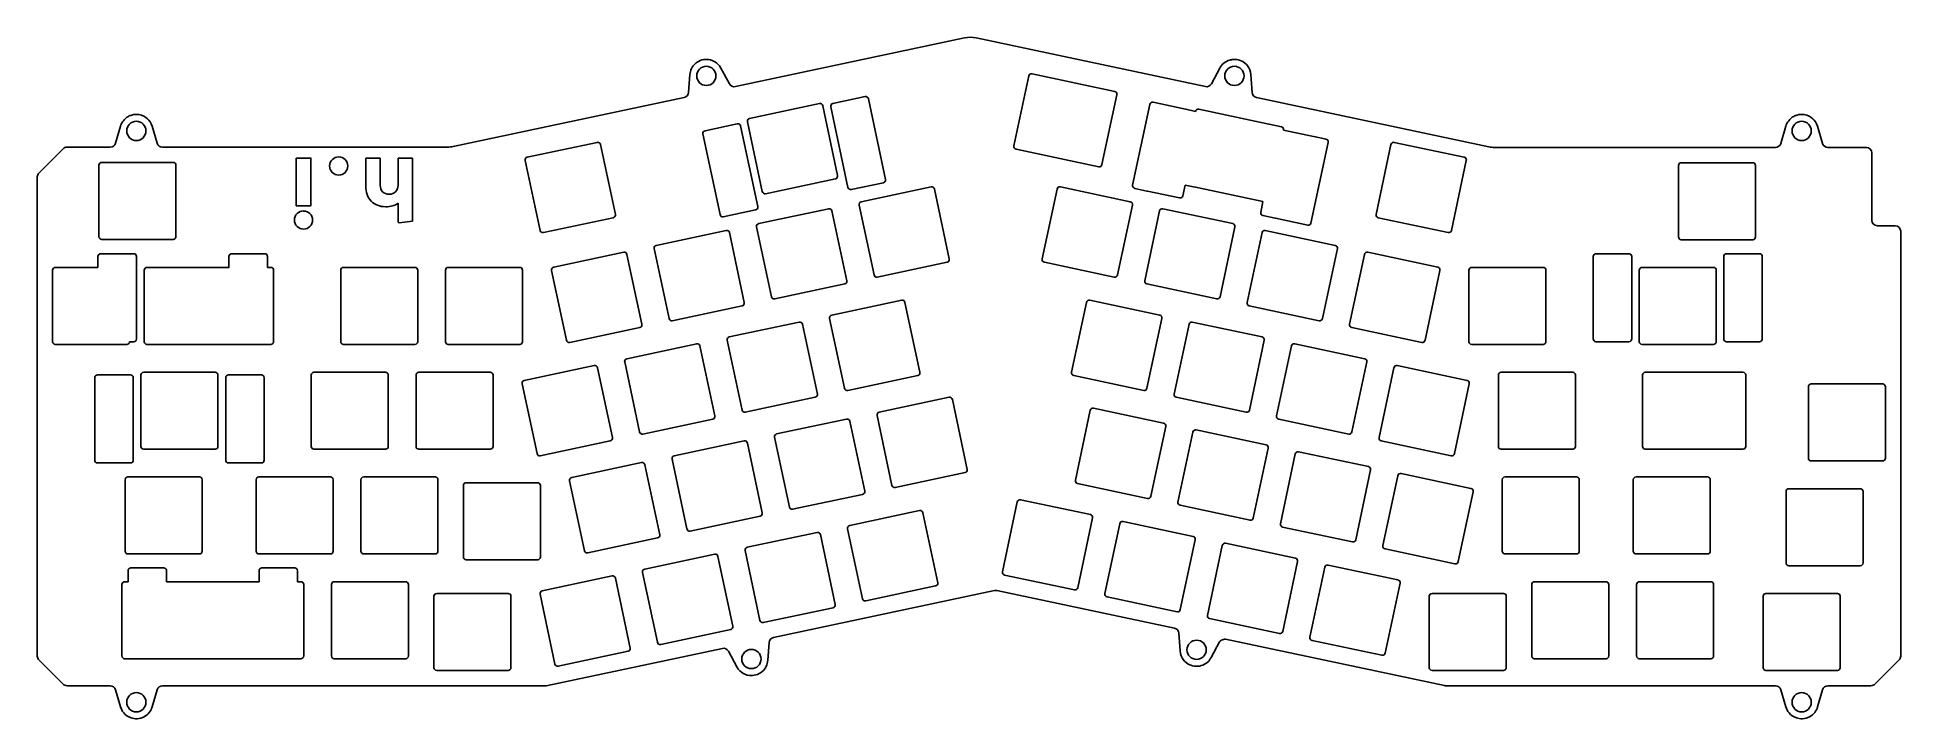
# Model space of a CAD drawing. Header units: millimetres. Extents: x -321 to 18, y -16 to 108.
import ezdxf

# ---------------------------------------------------------------- set-up
doc = ezdxf.new("R2010")
doc.units = ezdxf.units.MM
doc.layers.get('0').update_dxf_attribs({"linetype": 'CONTINUOUS'})

msp = doc.modelspace()

# ---------------------------------------------------------------- linework, layer by layer
for p, q in [((-152.18, 108.04), (-193.87, 99.18)), ((-108.41, 99.18), (-150.1, 108.04)), ((-194.96, 99.68), (-196.5, 102.55)), ((-105.78, 102.55), (-107.32, 99.68)), ((-202.14, 101.35), (-202.38, 98.11)), ((-99.9, 98.11), (-100.14, 101.35)), ((-203.17, 97.2), (-245.16, 88.28)), ((-121.64, 81.26), (-118.52, 95.93)), ((-117.92, 96.32), (-112.05, 95.07)), ((-111.99, 95.05), (-110.2, 94.67)), ((-109.6, 95.06), (-96.89, 92.36)), ((-56.89, 88.23), (-99.11, 97.2)), ((-305.66, 91.96), (-306.55, 88.89)), ((-299, 88.89), (-299.9, 91.96)), ((-110.2, 94.67), (-110.2, 94.67)), ((-96.82, 92.34), (-94.6, 91.86)), ((-2.88, 91.96), (-3.79, 88.84)), ((3.79, 88.84), (2.88, 91.96)), ((-307.51, 88.17), (-315.37, 88.17)), ((-246.2, 88.17), (-298.04, 88.17)), ((-94.21, 91.28), (-88.77, 90.12)), ((-86.1, 89.04), (-89.22, 74.36)), ((-88.71, 90.1), (-86.48, 89.63)), ((-4.75, 88.12), (-55.85, 88.12)), ((11.76, 88.12), (4.75, 88.12)), ((-316.08, 87.88), (-320.5, 83.46)), ((-261.08, 81.07), (-261.08, 86.18)), ((-261.08, 86.18), (-258.42, 86.18)), ((-258.42, 86.18), (-258.42, 81.26)), ((-255.19, 81.25), (-255.19, 86.18)), ((-255.19, 86.18), (-252.55, 86.18)), ((-252.55, 86.18), (-252.55, 74.71)), ((12.76, 74.87), (12.76, 87.12)), ((-320.79, 82.75), (-320.79, -4.37)), ((-255.19, 74.53), (-255.19, 77.96)), ((-119.03, 80.19), (-121.25, 80.67)), ((-113.09, 78.93), (-118.96, 80.17)), ((-112.08, 81.27), (-112.5, 79.31)), ((-110.29, 80.89), (-112.08, 81.27)), ((-97.94, 78.26), (-110.22, 80.87)), ((-98.35, 76.31), (-97.94, 78.26)), ((-272.38, 76.56), (-272.38, 76.55)), ((-257.4, 77.32), (-257.42, 77.33)), ((-252.55, 74.71), (-255.01, 74.4)), ((-95.75, 75.25), (-97.97, 75.72)), ((-89.81, 73.98), (-95.68, 75.23)), ((-255.01, 74.4), (-255.19, 74.53)), ((17.01, 73.87), (13.76, 73.87)), ((18.01, -4.37), (18.01, 72.87)), ((-309.75, 66.29), (-309.75, 68.29)), ((-309.25, 68.79), (-303.24, 68.79)), ((-302.75, 68.29), (-302.75, 53.29)), ((-318.01, 52.79), (-318.01, 65.79)), ((-317.51, 66.29), (-309.75, 66.29)), ((-304.51, 52.29), (-317.51, 52.29)), ((-303.25, 52.79), (-304.01, 52.79)), ((-186.93, -1), (-146.74, 7.54)), ((-146.32, 7.54), (-114.03, 0.68)), ((-228.24, -9.78), (-196.22, -2.98)), ((-187.96, -5.15), (-187.72, -1.9)), ((-113.24, -0.22), (-113, -3.46)), ((-107.37, -4.66), (-105.83, -1.8)), ((-104.74, -1.29), (-64.92, -9.76)), ((-320.5, -5.07), (-316.08, -9.49)), ((-195.13, -3.48), (-193.6, -6.34)), ((13.3, -9.49), (17.72, -5.07)), ((-315.37, -9.78), (-307.53, -9.78)), ((-298.03, -9.78), (-228.24, -9.78)), ((-64.71, -9.78), (-4.75, -9.78)), ((4.75, -9.78), (12.6, -9.78)), ((-306.57, -10.5), (-305.66, -13.62)), ((-299.9, -13.62), (-298.99, -10.5)), ((-3.79, -10.5), (-2.88, -13.62)), ((2.88, -13.62), (3.79, -10.5))]:
    msp.add_line(p, q)
for points in [[(-139.92, 101.5, 0.414214), (-140.52, 101.11), (-143.22, 88.4, 0.414214), (-142.83, 87.8), (-127.8, 84.61, 0.414214), (-127.21, 84.99), (-124.51, 97.71, 0.414214), (-124.89, 98.3)], [(-188.97, 80.09, 0.414214), (-188.37, 79.7), (-175.66, 82.4, 0.414214), (-175.27, 83), (-177.97, 95.71, 0.414214), (-178.57, 96.1), (-191.28, 93.4, 0.414214), (-191.67, 92.8)], [(-173.39, 80.84, 0.414619), (-172.8, 80.46), (-166.93, 81.7, 0.414214), (-166.55, 82.3), (-169.67, 96.97, 0.414214), (-170.26, 97.35), (-176.13, 96.11, 0.414214), (-176.51, 95.51)], [(-192.92, 92.03), (-189.8, 77.35, -0.414619), (-190.19, 76.76), (-196.06, 75.51, -0.414214), (-196.65, 75.9), (-199.77, 90.57, -0.414214), (-199.38, 91.16), (-193.52, 92.41, -0.414214)], [(-229.38, 73.03, 0.414214), (-228.78, 72.64), (-216.07, 75.34, 0.414214), (-215.68, 75.94), (-218.38, 88.65, 0.414214), (-218.98, 89.04), (-231.69, 86.34, 0.414214), (-232.08, 85.74)], [(-74.07, 89.04, 0.414214), (-74.67, 88.65), (-77.37, 75.94, 0.414214), (-76.98, 75.34), (-64.27, 72.64, 0.414214), (-63.67, 73.03), (-60.97, 85.74, 0.414214), (-61.36, 86.34)], [(-296.07, 71.39, 0.414214), (-295.57, 71.89), (-295.57, 84.89, 0.414214), (-296.07, 85.39), (-309.07, 85.39, 0.414214), (-309.57, 84.89), (-309.57, 71.89, 0.414214), (-309.07, 71.39)], [(-21.89, 85.34, 0.414214), (-22.39, 84.84), (-22.39, 71.84, 0.414214), (-21.89, 71.34), (-8.89, 71.34, 0.414214), (-8.39, 71.84), (-8.39, 84.84, 0.414214), (-8.89, 85.34)], [(-170.98, 78.23, 0.414214), (-171.37, 77.63), (-168.66, 64.92, 0.414214), (-168.07, 64.53), (-155.36, 67.24, 0.414214), (-154.97, 67.83), (-157.67, 80.55, 0.414214), (-158.27, 80.93)], [(-134.78, 80.93, 0.414214), (-135.38, 80.55), (-138.08, 67.83, 0.414214), (-137.69, 67.24), (-124.98, 64.53, 0.414214), (-124.39, 64.92), (-121.68, 77.63, 0.414214), (-122.07, 78.23)], [(-187.3, 60.96, 0.414214), (-186.71, 60.57), (-173.99, 63.28, 0.414214), (-173.6, 63.87), (-176.31, 76.58, 0.414214), (-176.9, 76.97), (-189.62, 74.27, 0.414214), (-190, 73.67)], [(-116.15, 76.97, 0.414214), (-116.74, 76.58), (-119.45, 63.87, 0.414214), (-119.06, 63.28), (-106.34, 60.57, 0.414214), (-105.75, 60.96), (-103.05, 73.67, 0.414214), (-103.43, 74.27)], [(-208.25, 70.31, 0.414214), (-208.63, 69.71), (-205.93, 57, 0.414214), (-205.34, 56.61), (-192.62, 59.32, 0.414214), (-192.24, 59.91), (-194.94, 72.62, 0.414214), (-195.53, 73.01)], [(-97.52, 73.01, 0.414214), (-98.11, 72.62), (-100.81, 59.91, 0.414214), (-100.43, 59.32), (-87.71, 56.61, 0.414214), (-87.12, 57), (-84.42, 69.71, 0.414214), (-84.8, 70.31)], [(-278.32, 52.29, 0.414214), (-277.82, 52.79), (-277.82, 65.79, 0.414214), (-278.32, 66.29), (-278.93, 66.29), (-278.93, 68.29, 0.414214), (-279.43, 68.79), (-285.44, 68.79, 0.414088), (-285.93, 68.29), (-285.93, 66.29), (-300.84, 66.29, 0.414214), (-301.34, 65.79), (-301.34, 52.79, 0.414214), (-300.84, 52.29)], [(-224.57, 53.04, 0.414214), (-223.97, 52.65), (-211.26, 55.35, 0.414214), (-210.87, 55.95), (-213.57, 68.66, 0.414214), (-214.17, 69.05), (-226.88, 66.35, 0.414214), (-227.27, 65.75)], [(-78.88, 69.05, 0.414214), (-79.48, 68.66), (-82.18, 55.95, 0.414214), (-81.79, 55.35), (-69.08, 52.65, 0.414214), (-68.48, 53.04), (-65.78, 65.75, 0.414214), (-66.17, 66.35)], [(-30.9, 68.29, 0.411934), (-31.39, 68.79), (-37.4, 68.79, 0.414214), (-37.9, 68.29), (-37.9, 53.29, 0.414214), (-37.4, 52.79), (-31.4, 52.79, 0.414214), (-30.9, 53.29)], [(-14.16, 53.29), (-14.16, 68.29, -0.411934), (-13.67, 68.79), (-7.66, 68.79, -0.414214), (-7.16, 68.29), (-7.16, 53.29, -0.414214), (-7.66, 52.79), (-13.66, 52.79, -0.414214)], [(-265.12, 66.29, 0.414214), (-265.62, 65.79), (-265.62, 52.79, 0.414214), (-265.12, 52.29), (-252.12, 52.29, 0.414214), (-251.62, 52.79), (-251.62, 65.79, 0.414214), (-252.12, 66.29)], [(-246.57, 52.79, 0.414214), (-246.07, 52.29), (-233.07, 52.29, 0.414214), (-232.57, 52.79), (-232.57, 65.79, 0.414214), (-233.07, 66.29), (-246.07, 66.29, 0.414214), (-246.57, 65.79)], [(-59.99, 66.29, 0.414214), (-60.49, 65.79), (-60.49, 52.79, 0.414214), (-59.99, 52.29), (-46.99, 52.29, 0.414214), (-46.49, 52.79), (-46.49, 65.79, 0.414214), (-46.99, 66.29)], [(-16.03, 52.29, 0.414214), (-15.53, 52.79), (-15.53, 65.79, 0.414214), (-16.03, 66.29), (-29.03, 66.29, 0.414214), (-29.53, 65.79), (-29.53, 52.79, 0.414214), (-29.03, 52.29)], [(-176.34, 57.62, 0.414214), (-176.73, 57.02), (-174.02, 44.31, 0.414214), (-173.43, 43.92), (-160.72, 46.63, 0.414214), (-160.33, 47.22), (-163.03, 59.94, 0.414214), (-163.63, 60.32)], [(-129.43, 60.32, 0.414214), (-130.03, 59.94), (-132.73, 47.22, 0.414214), (-132.34, 46.63), (-119.63, 43.92, 0.414214), (-119.04, 44.31), (-116.33, 57.02, 0.414214), (-116.72, 57.62)], [(-194.98, 53.66, 0.414214), (-195.36, 53.06), (-192.66, 40.35, 0.414214), (-192.07, 39.96), (-179.35, 42.67, 0.414214), (-178.96, 43.26), (-181.67, 55.97, 0.414214), (-182.26, 56.36)], [(-110.8, 56.36, 0.414214), (-111.39, 55.97), (-114.1, 43.26, 0.414214), (-113.71, 42.67), (-100.99, 39.96, 0.414214), (-100.4, 40.35), (-97.7, 53.06, 0.414214), (-98.08, 53.66)], [(-211.29, 36.39, 0.414214), (-210.7, 36), (-197.98, 38.71, 0.414214), (-197.6, 39.3), (-200.3, 52.01, 0.414214), (-200.89, 52.4), (-213.61, 49.7, 0.414214), (-213.99, 49.1)], [(-92.17, 52.4, 0.414214), (-92.76, 52.01), (-95.46, 39.3, 0.414214), (-95.08, 38.71), (-82.36, 36, 0.414214), (-81.77, 36.39), (-79.07, 49.1, 0.414214), (-79.45, 49.7)], [(-218.93, 48.05, 0.414214), (-219.53, 48.44), (-232.24, 45.74, 0.414214), (-232.63, 45.14), (-229.93, 32.43, 0.414214), (-229.33, 32.04), (-216.62, 34.74, 0.414214), (-216.23, 35.34)], [(-73.53, 48.44, 0.414214), (-74.13, 48.05), (-76.83, 35.34, 0.414214), (-76.44, 34.74), (-63.73, 32.04, 0.414214), (-63.13, 32.43), (-60.43, 45.14, 0.414214), (-60.82, 45.74)], [(-303.34, 46.24), (-303.34, 31.24, -0.414249), (-303.84, 30.74), (-309.84, 30.74, -0.414214), (-310.34, 31.24), (-310.34, 46.24, -0.414214), (-309.84, 46.74), (-303.84, 46.74, -0.414214)], [(-301.94, 33.74, 0.414214), (-301.44, 33.24), (-288.44, 33.24, 0.414214), (-287.94, 33.74), (-287.94, 46.74, 0.414214), (-288.44, 47.24), (-301.44, 47.24, 0.414214), (-301.94, 46.74)], [(-286.53, 31.24, 0.414249), (-286.03, 30.74), (-280.03, 30.74, 0.414214), (-279.53, 31.24), (-279.53, 46.24, 0.414214), (-280.03, 46.74), (-286.03, 46.74, 0.414214), (-286.53, 46.24)], [(-256.98, 46.74, 0.414214), (-257.48, 47.24), (-270.48, 47.24, 0.414214), (-270.98, 46.74), (-270.98, 33.74, 0.414214), (-270.48, 33.24), (-257.48, 33.24, 0.414214), (-256.98, 33.74)], [(-251.43, 47.24, 0.414214), (-251.93, 46.74), (-251.93, 33.74, 0.414214), (-251.43, 33.24), (-238.43, 33.24, 0.414214), (-237.93, 33.74), (-237.93, 46.74, 0.414214), (-238.43, 47.24)], [(-54.63, 47.24, 0.414214), (-55.13, 46.74), (-55.13, 33.74, 0.414214), (-54.63, 33.24), (-41.63, 33.24, 0.414214), (-41.13, 33.74), (-41.13, 46.74, 0.414214), (-41.63, 47.24)], [(-28.43, 47.24, 0.414214), (-28.93, 46.74), (-28.93, 33.74, 0.414214), (-28.43, 33.24), (-10.67, 33.24, 0.414214), (-10.17, 33.74), (-10.17, 46.74, 0.414214), (-10.67, 47.24)], [(1.73, 45.1, 0.414214), (1.23, 44.6), (1.23, 31.6, 0.414214), (1.73, 31.1), (14.73, 31.1, 0.414214), (15.23, 31.6), (15.23, 44.6, 0.414214), (14.73, 45.1)], [(-165.4, 26.66, 0.414214), (-164.81, 26.27), (-152.1, 28.98, 0.414214), (-151.71, 29.57), (-154.41, 42.29, 0.414214), (-155.01, 42.67), (-167.72, 39.97, 0.414214), (-168.11, 39.37)], [(-128.73, 40.69, 0.414214), (-129.33, 40.31), (-132.03, 27.59, 0.414214), (-131.64, 27), (-118.93, 24.29, 0.414214), (-118.34, 24.68), (-115.63, 37.39, 0.414214), (-116.02, 37.99)], [(-170.73, 25.02, 0.414214), (-170.34, 25.61), (-173.05, 38.32, 0.414214), (-173.64, 38.71), (-186.36, 36.01, 0.414214), (-186.74, 35.41), (-184.04, 22.7, 0.414214), (-183.45, 22.31)], [(-204.99, 32.05, 0.414214), (-205.37, 31.45), (-202.67, 18.74, 0.414214), (-202.08, 18.35), (-189.36, 21.06, 0.414214), (-188.98, 21.65), (-191.68, 34.36, 0.414214), (-192.27, 34.75)], [(-110.1, 36.73, 0.414214), (-110.69, 36.34), (-113.4, 23.63, 0.414214), (-113.01, 23.04), (-100.29, 20.33, 0.414214), (-99.7, 20.72), (-97, 33.43, 0.414214), (-97.38, 34.03)], [(-223.62, 28.09, 0.414214), (-224.01, 27.49), (-221.31, 14.78, 0.414214), (-220.71, 14.39), (-208, 17.09, 0.414214), (-207.61, 17.69), (-210.31, 30.4, 0.414214), (-210.91, 30.79)], [(-91.47, 32.77, 0.414214), (-92.06, 32.38), (-94.76, 19.67, 0.414214), (-94.38, 19.08), (-81.66, 16.37, 0.414214), (-81.07, 16.76), (-78.37, 29.47, 0.414214), (-78.75, 30.07)], [(-304.81, 14.69, 0.414214), (-304.31, 14.19), (-291.31, 14.19, 0.414214), (-290.81, 14.69), (-290.81, 27.69, 0.414214), (-291.31, 28.19), (-304.31, 28.19, 0.414214), (-304.81, 27.69)], [(-280.49, 28.19, 0.414214), (-280.99, 27.69), (-280.99, 14.69, 0.414214), (-280.49, 14.19), (-267.49, 14.19, 0.414214), (-266.99, 14.69), (-266.99, 27.69, 0.414214), (-267.49, 28.19)], [(-248.44, 14.19, 0.414214), (-247.94, 14.69), (-247.94, 27.69, 0.414214), (-248.44, 28.19), (-261.44, 28.19, 0.414214), (-261.94, 27.69), (-261.94, 14.69, 0.414214), (-261.44, 14.19)], [(-242.81, 27.13, 0.414214), (-243.31, 26.63), (-243.31, 13.63, 0.414214), (-242.81, 13.13), (-229.81, 13.13, 0.414214), (-229.31, 13.63), (-229.31, 26.63, 0.414214), (-229.81, 27.13)], [(-72.83, 28.81, 0.414214), (-73.43, 28.42), (-76.13, 15.71, 0.414214), (-75.74, 15.11), (-63.03, 12.41, 0.414214), (-62.43, 12.8), (-59.73, 25.51, 0.414214), (-60.12, 26.11)], [(-53.93, 28.19, 0.414214), (-54.43, 27.69), (-54.43, 14.69, 0.414214), (-53.93, 14.19), (-40.93, 14.19, 0.414214), (-40.43, 14.69), (-40.43, 27.69, 0.414214), (-40.93, 28.19)], [(-30.12, 28.19, 0.414214), (-30.62, 27.69), (-30.62, 14.69, 0.414214), (-30.12, 14.19), (-17.12, 14.19, 0.414214), (-16.62, 14.69), (-16.62, 27.69, 0.414214), (-17.12, 28.19)], [(-142.01, 24.04, 0.414214), (-142.61, 23.66), (-145.31, 10.94, 0.414214), (-144.92, 10.35), (-132.21, 7.64, 0.414214), (-131.62, 8.03), (-128.91, 20.74, 0.414214), (-129.3, 21.34)], [(-2.34, 26.05, 0.414214), (-2.84, 25.55), (-2.84, 12.55, 0.414214), (-2.34, 12.05), (10.66, 12.05, 0.414214), (11.16, 12.55), (11.16, 25.55, 0.414214), (10.66, 26.05)], [(-159.77, 21.68, 0.414214), (-160.37, 22.06), (-173.08, 19.36, 0.414214), (-173.47, 18.76), (-170.76, 6.05, 0.414214), (-170.17, 5.66), (-157.46, 8.37, 0.414214), (-157.07, 8.96)], [(-191.72, 15.4, 0.414214), (-192.1, 14.8), (-189.4, 2.09, 0.414214), (-188.81, 1.7), (-176.09, 4.41, 0.414214), (-175.7, 5), (-178.41, 17.71, 0.414214), (-179, 18.1)], [(-123.38, 20.08, 0.414214), (-123.97, 19.69), (-126.68, 6.98, 0.414214), (-126.29, 6.39), (-113.57, 3.68, 0.414214), (-112.98, 4.07), (-110.28, 16.78, 0.414214), (-110.66, 17.38)], [(-208.03, -1.87, 0.414214), (-207.44, -2.26), (-194.72, 0.45, 0.414214), (-194.34, 1.04), (-197.04, 13.75, 0.414214), (-197.63, 14.14), (-210.35, 11.44, 0.414214), (-210.73, 10.84)], [(-108.04, 3.02, 0.414214), (-107.66, 2.43), (-94.94, -0.28, 0.414214), (-94.35, 0.11), (-91.65, 12.82, 0.414214), (-92.03, 13.42), (-104.75, 16.12, 0.414214), (-105.34, 15.73)], [(-305.4, -4.36, 0.414214), (-304.9, -4.86), (-272.85, -4.86, 0.414214), (-272.35, -4.36), (-272.35, 8.64, 0.414214), (-272.85, 9.14), (-273.47, 9.14), (-273.47, 11.14, 0.414214), (-273.97, 11.64), (-279.97, 11.64, 0.414177), (-280.47, 11.14), (-280.47, 9.14), (-297.28, 9.14), (-297.28, 11.14, 0.414177), (-297.78, 11.64), (-303.78, 11.64, 0.414214), (-304.28, 11.14), (-304.28, 9.14), (-304.9, 9.14, 0.414214), (-305.4, 8.64)], [(-226.67, -5.83, 0.414214), (-226.07, -6.22), (-213.36, -3.52, 0.414214), (-212.97, -2.92), (-215.67, 9.79, 0.414214), (-216.27, 10.18), (-228.98, 7.48, 0.414214), (-229.37, 6.88)], [(-86.11, 12.16, 0.414214), (-86.71, 11.77), (-89.41, -0.94, 0.414214), (-89.02, -1.54), (-76.31, -4.24, 0.414214), (-75.71, -3.85), (-73.01, 8.86, 0.414214), (-73.4, 9.46)], [(-267.3, -4.36, 0.414214), (-266.8, -4.86), (-253.8, -4.86, 0.414214), (-253.3, -4.36), (-253.3, 8.64, 0.414214), (-253.8, 9.14), (-266.8, 9.14, 0.414214), (-267.3, 8.64)], [(-248.17, 7, 0.414214), (-248.67, 6.5), (-248.67, -6.5, 0.414214), (-248.17, -7), (-235.17, -7, 0.414214), (-234.67, -6.5), (-234.67, 6.5, 0.414214), (-235.17, 7)], [(-67.21, 7, 0.414214), (-67.71, 6.5), (-67.71, -6.5, 0.414214), (-67.21, -7), (-54.21, -7, 0.414214), (-53.71, -6.5), (-53.71, 6.5, 0.414214), (-54.21, 7)], [(-48.57, 9.14, 0.414214), (-49.07, 8.64), (-49.07, -4.36, 0.414214), (-48.57, -4.86), (-35.57, -4.86, 0.414214), (-35.07, -4.36), (-35.07, 8.64, 0.414214), (-35.57, 9.14)], [(-29.52, 9.14, 0.414214), (-30.02, 8.64), (-30.02, -4.36, 0.414214), (-29.52, -4.86), (-16.52, -4.86, 0.414214), (-16.02, -4.36), (-16.02, 8.64, 0.414214), (-16.52, 9.14)], [(-6.5, 7, 0.414214), (-7, 6.5), (-7, -6.5, 0.414214), (-6.5, -7), (6.5, -7, 0.414214), (7, -6.5), (7, 6.5, 0.414214), (6.5, 7)]]:
    msp.add_lwpolyline(points, format="xyb", close=True)
msp.add_lwpolyline([(-273.71, 86.17), (-271.05, 86.17), (-271.05, 77.52), (-273.71, 77.52)], close=True)
for centre, radius, start, end in [((-151.14, 103.15), 5, 78, 102), ((-118.03, 95.83), 0.5, 78, 168), ((-112.16, 94.58), 0.5, 69.844, 78), ((-109.71, 94.57), 0.5, 78, 168), ((-96.99, 91.87), 0.5, 70.2118, 78), ((-94.7, 91.37), 0.5, -11.3438, 78), ((-246.2, 93.17), 5, 270, 282), ((-88.88, 89.63), 0.5, 69.844, 78), ((-86.59, 89.14), 0.5, -12, 78), ((-55.85, 93.12), 5, 258, 270), ((-121.15, 81.16), 0.5, 168, 258), ((-118.85, 80.66), 0.5, 249.844, 258), ((-112.99, 79.42), 0.5, 257.9249, 348), ((-110.12, 81.36), 0.5, 250.2118, 258), ((-97.86, 76.21), 0.5, 168, 258.0728), ((-95.57, 75.72), 0.5, 249.8437, 258.0751), ((-89.7, 74.47), 0.5, 258, 348), ((-309.25, 68.29), 0.5, 90, 180), ((-303.25, 68.29), 0.5, 0, 89.9755), ((-317.51, 65.79), 0.5, 90, 180), ((-317.51, 52.79), 0.5, 180, 270), ((-304.51, 52.79), 0.5, 270, 359.7688), ((-303.25, 53.29), 0.5, 270, 360), ((-146.53, 6.57), 1, 78, 102), ((-64.71, -8.78), 1, 258, 270)]:
    msp.add_arc(centre, radius, start, end)
for points, knots in [([(-196.5, 102.55), (-196.82, 103.15), (-197.21, 103.47), (-197.62, 103.71), (-198.07, 103.97), (-198.58, 104.17), (-199.33, 104.12), (-199.7, 104.1), (-200.16, 103.99), (-200.56, 103.77), (-200.76, 103.66), (-200.93, 103.54), (-201.08, 103.41), (-201.76, 102.84), (-202.08, 102.11), (-202.14, 101.35)], [-2, -2, -2, -2, -1.587222, -1.587222, -1.587222, -1.140394, -1.140394, -1.140394, -0.919963, -0.919963, -0.919963, -0.749093, -0.749093, -0.749093, 0, 0, 0, 0]), ([(-197.39, 101.13), (-197.39, 100.16), (-198.18, 99.38), (-200.11, 99.38), (-200.89, 100.16), (-200.89, 102.09), (-200.11, 102.88), (-198.18, 102.88), (-197.39, 102.09), (-197.39, 101.13)], [0, 0, 0, 0, 1, 1, 2, 2, 3, 3, 4, 4, 4, 4]), ([(-100.14, 101.35), (-100.2, 102.03), (-100.41, 102.48), (-100.69, 102.87), (-101, 103.29), (-101.39, 103.68), (-102.09, 103.94), (-102.44, 104.07), (-102.9, 104.15), (-103.36, 104.12), (-103.58, 104.1), (-103.79, 104.06), (-103.98, 104), (-104.83, 103.76), (-105.42, 103.22), (-105.78, 102.55)], [-2, -2, -2, -2, -1.587222, -1.587222, -1.587222, -1.140394, -1.140394, -1.140394, -0.919963, -0.919963, -0.919963, -0.749093, -0.749093, -0.749093, 0, 0, 0, 0]), ([(-101.39, 101.13), (-101.39, 100.16), (-102.17, 99.38), (-104.1, 99.38), (-104.89, 100.16), (-104.89, 102.09), (-104.1, 102.88), (-102.17, 102.88), (-101.39, 102.09), (-101.39, 101.13)], [0, 0, 0, 0, 1, 1, 2, 2, 3, 3, 4, 4, 4, 4]), ([(-299.9, 91.96), (-300.09, 92.62), (-300.4, 93.01), (-300.75, 93.33), (-301.14, 93.68), (-301.6, 93.98), (-302.34, 94.09), (-302.71, 94.14), (-303.18, 94.13), (-303.62, 94), (-303.83, 93.94), (-304.02, 93.86), (-304.2, 93.76), (-304.98, 93.34), (-305.44, 92.7), (-305.66, 91.96)], [-2, -2, -2, -2, -1.587222, -1.587222, -1.587222, -1.140394, -1.140394, -1.140394, -0.919963, -0.919963, -0.919963, -0.749093, -0.749093, -0.749093, 0, 0, 0, 0]), ([(-301.03, 91.12), (-301.03, 90.15), (-301.81, 89.37), (-303.75, 89.37), (-304.53, 90.15), (-304.53, 92.09), (-303.75, 92.87), (-301.81, 92.87), (-301.03, 92.09), (-301.03, 91.12)], [0, 0, 0, 0, 1, 1, 2, 2, 3, 3, 4, 4, 4, 4]), ([(2.88, 91.96), (2.69, 92.62), (2.38, 93.01), (2.03, 93.33), (1.64, 93.68), (1.18, 93.98), (0.44, 94.09), (0.07, 94.14), (-0.4, 94.13), (-0.84, 94), (-1.05, 93.94), (-1.25, 93.86), (-1.42, 93.76), (-2.2, 93.34), (-2.67, 92.7), (-2.88, 91.96)], [-2, -2, -2, -2, -1.587222, -1.587222, -1.587222, -1.140394, -1.140394, -1.140394, -0.919963, -0.919963, -0.919963, -0.749093, -0.749093, -0.749093, 0, 0, 0, 0]), ([(1.75, 91.12), (1.75, 90.15), (0.97, 89.37), (-0.97, 89.37), (-1.75, 90.15), (-1.75, 92.09), (-0.97, 92.87), (0.97, 92.87), (1.75, 92.09), (1.75, 91.12)], [0, 0, 0, 0, 1, 1, 2, 2, 3, 3, 4, 4, 4, 4]), ([(-315.37, 88.17), (-315.51, 88.17), (-315.64, 88.14), (-315.88, 88.04), (-315.99, 87.97), (-316.08, 87.88)], [-0.07885122, -0.07885122, -0.07885122, -0.07885122, -0.03942561, -0.03942561, 0, 0, 0, 0]), ([(-265.97, 86.39), (-265.53, 86.39), (-265.14, 86.23), (-264.82, 85.91), (-264.5, 85.59), (-264.34, 85.2), (-264.34, 84.75), (-264.34, 84.27), (-264.5, 83.9), (-264.82, 83.58), (-265.14, 83.26), (-265.52, 83.1), (-265.98, 83.1), (-266.45, 83.1), (-266.83, 83.25), (-267.15, 83.58), (-267.47, 83.9), (-267.63, 84.29), (-267.63, 84.75), (-267.63, 85.19), (-267.47, 85.59), (-267.14, 85.91)], [0.003054, 0.003054, 0.003054, 0.003054, 1, 1, 1, 1.9937, 1.9937, 1.9937, 3, 3, 3, 3.9937, 3.9937, 3.9937, 5, 5, 5, 6.006297, 6.006297, 6.006297, 7, 7, 7, 7]), ([(-320.5, 83.46), (-320.59, 83.37), (-320.66, 83.26), (-320.76, 83.02), (-320.79, 82.89), (-320.79, 82.75)], [-0.07885122, -0.07885122, -0.07885122, -0.07885122, -0.03942561, -0.03942561, 0, 0, 0, 0]), ([(-257.42, 77.33), (-258.53, 77.33), (-259.41, 77.68), (-260.75, 79.04), (-261.08, 79.95), (-261.08, 81.07)], [0, 0, 0, 0, 1, 1, 2, 2, 2, 2]), ([(-258, 80.06), (-257.72, 79.75), (-257.33, 79.6), (-256.83, 79.6), (-256.33, 79.6), (-255.94, 79.75), (-255.64, 80.06), (-255.35, 80.36), (-255.19, 80.76), (-255.19, 81.25)], [6, 6, 6, 6, 7.000115, 7.000115, 7.000115, 8, 8, 8, 9, 9, 9, 9]), ([(-273.55, 73.74), (-273.87, 74.06), (-274.03, 74.46), (-274.03, 74.93), (-274.03, 75.39), (-273.87, 75.78), (-273.55, 76.09)], [5, 5, 5, 5, 6.000124, 6.000124, 6.000124, 7, 7, 7, 7]), ([(-272.38, 76.55), (-271.92, 76.55), (-271.53, 76.39), (-270.89, 75.77), (-270.73, 75.38), (-270.73, 74.45), (-270.89, 74.06), (-271.21, 73.74)], [0, 0, 0, 0, 1, 1, 2, 2, 3, 3, 3, 3]), ([(-271.21, 73.74), (-271.53, 73.42), (-271.92, 73.26), (-272.38, 73.26), (-272.85, 73.26), (-273.23, 73.42), (-273.55, 73.74)], [3, 3, 3, 3, 3.999876, 3.999876, 3.999876, 5, 5, 5, 5]), ([(-189.2, -4.92), (-189.2, -5.89), (-189.99, -6.67), (-191.92, -6.67), (-192.7, -5.89), (-192.7, -3.96), (-191.92, -3.17), (-189.99, -3.17), (-189.2, -3.96), (-189.2, -4.92)], [0, 0, 0, 0, 1, 1, 2, 2, 3, 3, 4, 4, 4, 4]), ([(-108.26, -3.24), (-108.26, -4.21), (-109.04, -4.99), (-110.97, -4.99), (-111.76, -4.21), (-111.76, -2.28), (-110.97, -1.49), (-109.04, -1.49), (-108.26, -2.28), (-108.26, -3.24)], [0, 0, 0, 0, 1, 1, 2, 2, 3, 3, 4, 4, 4, 4]), ([(-320.79, -4.37), (-320.79, -4.5), (-320.76, -4.63), (-320.66, -4.87), (-320.59, -4.98), (-320.5, -5.07)], [-0.07885122, -0.07885122, -0.07885122, -0.07885122, -0.03942561, -0.03942561, 0, 0, 0, 0]), ([(-193.6, -6.34), (-193.27, -6.95), (-192.89, -7.26), (-192.48, -7.51), (-192.03, -7.77), (-191.51, -7.96), (-190.76, -7.92), (-190.4, -7.89), (-189.94, -7.78), (-189.53, -7.56), (-189.34, -7.46), (-189.17, -7.34), (-189.01, -7.21), (-188.34, -6.64), (-188.02, -5.91), (-187.96, -5.15)], [-2, -2, -2, -2, -1.587222, -1.587222, -1.587222, -1.140394, -1.140394, -1.140394, -0.919963, -0.919963, -0.919963, -0.749093, -0.749093, -0.749093, 0, 0, 0, 0]), ([(-113, -3.46), (-112.95, -4.15), (-112.73, -4.59), (-112.45, -4.98), (-112.15, -5.41), (-111.76, -5.79), (-111.05, -6.05), (-110.71, -6.18), (-110.24, -6.27), (-109.78, -6.23), (-109.56, -6.22), (-109.36, -6.18), (-109.17, -6.12), (-108.32, -5.87), (-107.73, -5.34), (-107.37, -4.66)], [-2, -2, -2, -2, -1.587222, -1.587222, -1.587222, -1.140394, -1.140394, -1.140394, -0.919963, -0.919963, -0.919963, -0.749093, -0.749093, -0.749093, 0, 0, 0, 0]), ([(17.72, -5.07), (17.81, -4.98), (17.88, -4.87), (17.98, -4.63), (18.01, -4.5), (18.01, -4.37)], [-0.07885122, -0.07885122, -0.07885122, -0.07885122, -0.03942561, -0.03942561, 0, 0, 0, 0]), ([(-316.08, -9.49), (-315.99, -9.58), (-315.88, -9.65), (-315.64, -9.75), (-315.51, -9.78), (-315.37, -9.78)], [-0.07885122, -0.07885122, -0.07885122, -0.07885122, -0.03942561, -0.03942561, 0, 0, 0, 0]), ([(12.6, -9.78), (12.73, -9.78), (12.86, -9.75), (13.1, -9.65), (13.21, -9.58), (13.3, -9.49)], [-0.07885122, -0.07885122, -0.07885122, -0.07885122, -0.03942561, -0.03942561, 0, 0, 0, 0]), ([(-301.03, -12.78), (-301.03, -13.75), (-301.81, -14.53), (-303.75, -14.53), (-304.53, -13.75), (-304.53, -11.81), (-303.75, -11.03), (-301.81, -11.03), (-301.03, -11.81), (-301.03, -12.78)], [0, 0, 0, 0, 1, 1, 2, 2, 3, 3, 4, 4, 4, 4]), ([(1.75, -12.78), (1.75, -13.75), (0.97, -14.53), (-0.97, -14.53), (-1.75, -13.75), (-1.75, -11.81), (-0.97, -11.03), (0.97, -11.03), (1.75, -11.81), (1.75, -12.78)], [0, 0, 0, 0, 1, 1, 2, 2, 3, 3, 4, 4, 4, 4]), ([(-305.66, -13.62), (-305.47, -14.28), (-305.16, -14.67), (-304.81, -14.99), (-304.42, -15.34), (-303.96, -15.64), (-303.22, -15.75), (-302.85, -15.8), (-302.38, -15.79), (-301.94, -15.66), (-301.73, -15.6), (-301.53, -15.52), (-301.36, -15.42), (-300.58, -15), (-300.11, -14.36), (-299.9, -13.62)], [-2, -2, -2, -2, -1.587222, -1.587222, -1.587222, -1.140394, -1.140394, -1.140394, -0.919963, -0.919963, -0.919963, -0.749093, -0.749093, -0.749093, 0, 0, 0, 0]), ([(-2.88, -13.62), (-2.69, -14.28), (-2.38, -14.67), (-2.03, -14.99), (-1.64, -15.34), (-1.18, -15.64), (-0.44, -15.75), (-0.07, -15.8), (0.4, -15.79), (0.84, -15.66), (1.05, -15.6), (1.25, -15.52), (1.42, -15.42), (2.2, -15), (2.67, -14.36), (2.88, -13.62)], [-2, -2, -2, -2, -1.587222, -1.587222, -1.587222, -1.140394, -1.140394, -1.140394, -0.919963, -0.919963, -0.919963, -0.749093, -0.749093, -0.749093, 0, 0, 0, 0])]:
    msp.add_open_spline(points, degree=3, knots=knots)
for points, degree in [([(-193.87, 99.18), (-194.31, 99.09), (-194.75, 99.29), (-194.96, 99.68)], 3), ([(-107.32, 99.68), (-107.53, 99.29), (-107.97, 99.09), (-108.41, 99.18)], 3), ([(-202.38, 98.11), (-202.41, 97.66), (-202.73, 97.3), (-203.17, 97.2)], 3), ([(-99.11, 97.2), (-99.55, 97.3), (-99.87, 97.66), (-99.9, 98.11)], 3), ([(-306.55, 88.89), (-306.68, 88.46), (-307.07, 88.17), (-307.51, 88.17)], 3), ([(-298.04, 88.17), (-298.49, 88.17), (-298.88, 88.46), (-299, 88.89)], 3), ([(-3.79, 88.84), (-3.91, 88.41), (-4.31, 88.12), (-4.75, 88.12)], 3), ([(4.75, 88.12), (4.31, 88.12), (3.91, 88.41), (3.79, 88.84)], 3), ([(12.76, 87.12), (12.76, 87.67), (12.31, 88.12), (11.76, 88.12)], 3), ([(-267.14, 85.91), (-266.81, 86.23), (-266.43, 86.39), (-265.97, 86.39)], 3), ([(-258.42, 81.26), (-258.42, 80.76), (-258.27, 80.36), (-258, 80.06)], 3), ([(-255.19, 77.96), (-255.83, 77.53), (-256.56, 77.32), (-257.4, 77.32)], 3), ([(-273.55, 76.09), (-273.23, 76.4), (-272.84, 76.56), (-272.38, 76.56)], 3), ([(13.76, 73.87), (13.21, 73.87), (12.76, 74.32), (12.76, 74.87)], 3), ([(18.01, 72.87), (18.01, 73.42), (17.56, 73.87), (17.01, 73.87)], 3), ([(-114.03, 0.68), (-113.6, 0.59), (-113.27, 0.22), (-113.24, -0.22)], 3), ([(-196.22, -2.98), (-195.79, -2.88), (-195.34, -3.09), (-195.13, -3.48)], 3), ([(-187.72, -1.9), (-187.69, -1.46), (-187.37, -1.09), (-186.93, -1)], 3), ([(-105.83, -1.8), (-105.62, -1.41), (-104.74, -1.29)], 2), ([(-307.53, -9.78), (-307.08, -9.78), (-306.69, -10.07), (-306.57, -10.5)], 3), ([(-298.99, -10.5), (-298.86, -10.07), (-298.47, -9.78), (-298.03, -9.78)], 3), ([(-4.75, -9.78), (-4.31, -9.78), (-3.91, -10.07), (-3.79, -10.5)], 3), ([(3.79, -10.5), (3.91, -10.07), (4.31, -9.78), (4.75, -9.78)], 3)]:
    msp.add_open_spline(points, degree=degree)

doc.saveas('drawing.dxf')
